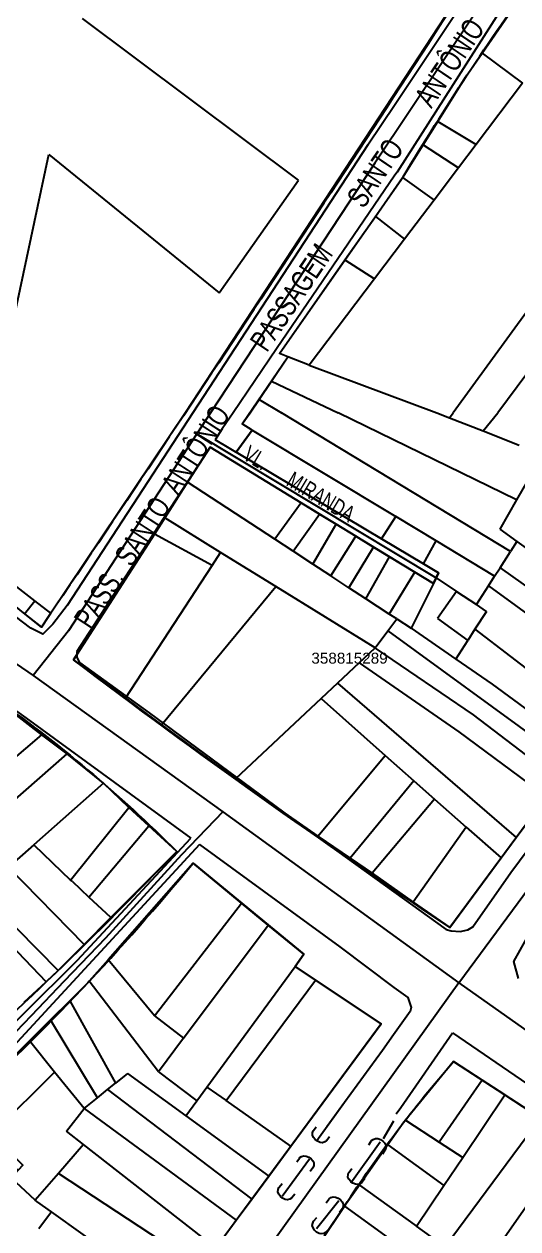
# Model space of a CAD drawing. Extents: x 201512 to 203323, y 4836571 to 4838029.
# Drawn here: x 202118.3 to 202208.8, y 4837444.5 to 4837665.1 of the extents above; entities that cross this region are included whole.
import ezdxf

# ---------------------------------------------------------------- set-up
doc = ezdxf.new("R2010")
doc.units = 0
doc.header["$LTSCALE"] = 1.5
doc.header["$MEASUREMENT"] = 0
for name, color, linetype in [('CD-MALHA-LOTES', 40, 'CONTINUOUS'), ('CD_TXT_QUADRA', 7, 'CONTINUOUS'), ('HD-VALAS-DRENOS', 170, 'CONTINUOUS'), ('RU-QUADRAS', 6, 'CONTINUOUS'), ('SV-EIXO-RUA-N-PAV', 6, 'CONTINUOUS'), ('SV-EIXO-RUA-PAV', 20, 'CONTINUOUS'), ('SV-PONTE-BUEIRO', 249, 'CONTINUOUS'), ('SV-RUA-NAO-PAV-S-GUIA-C-GUIA', 7, 'CONTINUOUS'), ('SV-RUA-PAVIM-S-GUIA-C-GUIA', 7, 'CONTINUOUS'), ('SV-TXT-RUA-N-PAV-S-GUIA-C-GUIA', 7, 'CONTINUOUS'), ('SV-TXT-RUA-PAV-S-GUIA-C-GUIA', 7, 'CONTINUOUS')]:
    doc.layers.add(name, color=color, linetype=linetype)
doc.styles.add('ARIAL', font='arial.ttf')
doc.styles.add('MONOTXT', font='arial.ttf', dxfattribs={"height": 0.2})

# ---------------------------------------------------------------- blocks, each defined once
blk = doc.blocks.new('COD119', base_point=(202265.52, 4838125.96))
at = {"layer": 'SV-PONTE-BUEIRO'}
blk.add_lwpolyline([(202264.01, 4838123.96), (202264.01, 4838124.793333), (202264.01, 4838124.918333), (202264.135833, 4838125.251667), (202264.3875, 4838125.626667), (202264.765, 4838125.835), (202265.268333, 4838125.96), (202265.771667, 4838125.96), (202266.275, 4838125.835), (202266.6525, 4838125.626667), (202266.904167, 4838125.251667), (202267.03, 4838124.918333), (202267.03, 4838124.793333), (202267.03, 4838123.96)], dxfattribs=at)

msp = doc.modelspace()

# ---------------------------------------------------------------- linework, layer by layer
at = {"layer": 'CD-MALHA-LOTES', "linetype": 'Continuous'}
for p, q in [((202203.79, 4837679.2), (202147.88, 4837593.97)), ((202202.24, 4837659.76), (202212.01, 4837673.94)), ((202168.58, 4837636.51), (202128.98, 4837666.15)), ((202199.21, 4837655.36), (202202.24, 4837659.76)), ((202202.24, 4837659.76), (202209.65, 4837654.3)), ((202194.14, 4837647.29), (202199.21, 4837655.36)), ((202209.65, 4837654.3), (202201.12, 4837643.04)), ((202246.1, 4837649.04), (202205.1, 4837593.92)), ((202191.42, 4837642.97), (202194.14, 4837647.29)), ((202194.14, 4837647.29), (202201.12, 4837643.04)), ((202187.77, 4837637.17), (202191.42, 4837642.97)), ((202191.42, 4837642.97), (202197.91, 4837638.8)), ((202201.12, 4837643.04), (202197.91, 4837638.8)), ((202115.56, 4837607.13), (202122.82, 4837641.22)), ((202122.82, 4837641.22), (202154.03, 4837615.93)), ((202187.64, 4837636.99), (202187.77, 4837637.17)), ((202197.91, 4837638.8), (202193.42, 4837632.87)), ((202154.03, 4837615.93), (202168.58, 4837636.51)), ((202182.67, 4837629.88), (202187.64, 4837636.99)), ((202187.64, 4837636.99), (202193.42, 4837632.87)), ((202193.42, 4837632.87), (202188.01, 4837625.72)), ((202177.09, 4837621.93), (202182.67, 4837629.88)), ((202182.67, 4837629.88), (202188.01, 4837625.72)), ((202188.01, 4837625.72), (202182.51, 4837618.46)), ((202165.08, 4837604.78), (202177.09, 4837621.93)), ((202177.09, 4837621.93), (202182.51, 4837618.46)), ((202182.51, 4837618.46), (202170.56, 4837602.68)), ((202214.24, 4837617.73), (202196.92, 4837593.91)), ((202163.64, 4837599.74), (202166.63, 4837604.19)), ((202166.63, 4837604.19), (202165.08, 4837604.78)), ((202170.56, 4837602.68), (202166.63, 4837604.19)), ((202170.56, 4837602.68), (202193.93, 4837593.91)), ((202161.39, 4837596.37), (202163.64, 4837599.74)), ((202163.64, 4837599.74), (202175.86, 4837593.92)), ((202159.74, 4837593.91), (202161.39, 4837596.37)), ((202161.39, 4837596.37), (202165.48, 4837593.92)), ((202147.88, 4837593.97), (202123.18, 4837557.23)), ((202158.29, 4837591.93), (202159.74, 4837593.91)), ((202207.44, 4837568.52), (202165.48, 4837593.92)), ((202208.56, 4837578.01), (202175.86, 4837593.92)), ((202193.93, 4837593.91), (202196.23, 4837593.02)), ((202196.23, 4837593.02), (202196.92, 4837593.91)), ((202196.23, 4837593.02), (202202.45, 4837590.61)), ((202202.45, 4837590.61), (202205.1, 4837593.92)), ((202160.13, 4837590.78), (202157.15, 4837586.71)), ((202160.13, 4837590.78), (202158.29, 4837591.93)), ((202160.13, 4837590.78), (202186.43, 4837574.94)), ((202202.45, 4837590.61), (202209.04, 4837588.03)), ((202152.38, 4837587.62), (202148.26, 4837581.21)), ((202169.07, 4837577.46), (202152.38, 4837587.62)), ((202157.15, 4837586.71), (202183.8, 4837570.87)), ((202148.26, 4837581.21), (202144.09, 4837574.7)), ((202164.24, 4837570.79), (202148.26, 4837581.21)), ((202210.61, 4837581.61), (202208.56, 4837578.01)), ((202208.56, 4837578.01), (202205.48, 4837572.61)), ((202169.07, 4837577.46), (202164.24, 4837570.79)), ((202167.59, 4837568.6), (202172.45, 4837575.39)), ((202172.45, 4837575.39), (202169.07, 4837577.46)), ((202175.48, 4837573.55), (202172.45, 4837575.39)), ((202144.09, 4837574.7), (202142.19, 4837571.75)), ((202154.32, 4837568.37), (202144.09, 4837574.7)), ((202171.21, 4837566.24), (202175.48, 4837573.55)), ((202179.07, 4837571.36), (202175.48, 4837573.55)), ((202183.8, 4837570.87), (202186.43, 4837574.94)), ((202193.81, 4837570.49), (202186.43, 4837574.94)), ((202142.19, 4837571.75), (202127.38, 4837548.69)), ((202152.75, 4837565.96), (202142.19, 4837571.75)), ((202174.53, 4837564.07), (202179.07, 4837571.36)), ((202182.35, 4837569.36), (202179.07, 4837571.36)), ((202183.8, 4837570.87), (202191.5, 4837566.29)), ((202205.48, 4837572.61), (202208.62, 4837570.35)), ((202167.59, 4837568.6), (202164.24, 4837570.79)), ((202177.83, 4837561.92), (202182.35, 4837569.36)), ((202185.27, 4837567.58), (202182.35, 4837569.36)), ((202191.5, 4837566.29), (202193.81, 4837570.49)), ((202204.53, 4837564.03), (202193.81, 4837570.49)), ((202208.62, 4837570.35), (202207.44, 4837568.52)), ((202208.62, 4837570.35), (202234.69, 4837551.58)), ((202152.75, 4837565.96), (202154.32, 4837568.37)), ((202164.45, 4837562.11), (202154.32, 4837568.37)), ((202171.21, 4837566.24), (202167.59, 4837568.6)), ((202180.95, 4837559.88), (202185.27, 4837567.58)), ((202189.9, 4837564.76), (202185.27, 4837567.58)), ((202205.52, 4837565.55), (202207.44, 4837568.52)), ((202136.88, 4837541.71), (202152.75, 4837565.96)), ((202174.53, 4837564.07), (202171.21, 4837566.24)), ((202185.22, 4837557.1), (202189.9, 4837564.76)), ((202193.3, 4837562.69), (202189.9, 4837564.76)), ((202191.5, 4837566.29), (202194.27, 4837564.64)), ((202194.27, 4837564.64), (202193.82, 4837563.73)), ((202204.53, 4837564.03), (202205.52, 4837565.55)), ((202205.52, 4837565.55), (202231.39, 4837547.15)), ((202120.27, 4837559.49), (202115.3, 4837563.34)), ((202143.5, 4837536.83), (202164.45, 4837562.11)), ((202182.61, 4837550.88), (202164.45, 4837562.11)), ((202177.83, 4837561.92), (202174.53, 4837564.07)), ((202193.3, 4837562.69), (202189.21, 4837554.49)), ((202193.82, 4837563.73), (202193.3, 4837562.69)), ((202193.82, 4837563.73), (202197.57, 4837561.23)), ((202201.18, 4837558.82), (202203.41, 4837562.28)), ((202203.41, 4837562.28), (202204.53, 4837564.03)), ((202203.41, 4837562.28), (202228.79, 4837543.64)), ((202113.48, 4837560.98), (202118.39, 4837557.12)), ((202180.95, 4837559.88), (202177.83, 4837561.92)), ((202185.22, 4837557.1), (202180.95, 4837559.88)), ((202197.57, 4837561.23), (202194.06, 4837556.29)), ((202197.57, 4837561.23), (202201.18, 4837558.82)), ((202118.39, 4837557.12), (202120.27, 4837559.49)), ((202123.18, 4837557.23), (202120.27, 4837559.49)), ((202203.04, 4837557.58), (202201.18, 4837558.82)), ((202118.39, 4837557.12), (202121.47, 4837554.7)), ((202121.47, 4837554.7), (202123.18, 4837557.23)), ((202184.95, 4837554.02), (202186.58, 4837556.21)), ((202186.58, 4837556.21), (202185.22, 4837557.1)), ((202186.58, 4837556.21), (202189.21, 4837554.49)), ((202194.06, 4837556.29), (202199.61, 4837552.26)), ((202203.04, 4837557.58), (202200.92, 4837554.3)), ((202182.61, 4837550.88), (202184.95, 4837554.02)), ((202184.95, 4837554.02), (202218.43, 4837529.63)), ((202189.21, 4837554.49), (202197.41, 4837548.84)), ((202200.92, 4837554.3), (202199.61, 4837552.26)), ((202200.92, 4837554.3), (202223.76, 4837536.83)), ((202197.41, 4837548.84), (202199.61, 4837552.26)), ((202179.69, 4837548.14), (202182.61, 4837550.88)), ((202182.61, 4837550.88), (202182.85, 4837550.73)), ((202182.85, 4837550.73), (202200.59, 4837538.67)), ((202197.41, 4837548.84), (202204.06, 4837544.24)), ((202127.38, 4837548.69), (202136.88, 4837541.71)), ((202179.69, 4837548.14), (202175.74, 4837544.44)), ((202179.69, 4837548.14), (202197.94, 4837535.52)), ((202175.74, 4837544.44), (202172.72, 4837541.61)), ((202175.74, 4837544.44), (202208.5, 4837516.2)), ((202204.06, 4837544.24), (202220.39, 4837532.28)), ((202136.88, 4837541.71), (202143.5, 4837536.83)), ((202172.72, 4837541.61), (202157.02, 4837526.9)), ((202172.72, 4837541.61), (202184.48, 4837531.22)), ((202121.55, 4837534.97), (202116.11, 4837539.17)), ((202200.59, 4837538.67), (202216.25, 4837526.68)), ((202143.5, 4837536.83), (202157.02, 4837526.9)), ((202087, 4837505.58), (202121.55, 4837534.97)), ((202126.19, 4837531.5), (202121.55, 4837534.97)), ((202197.94, 4837535.52), (202214.01, 4837523.66)), ((202091.62, 4837501.3), (202126.19, 4837531.5)), ((202132.85, 4837526.12), (202126.19, 4837531.5)), ((202172.13, 4837516.44), (202184.48, 4837531.22)), ((202184.48, 4837531.22), (202189.74, 4837526.54)), ((202157.02, 4837526.9), (202172.13, 4837516.44)), ((202132.85, 4837526.12), (202120.07, 4837514.84)), ((202137.53, 4837521.65), (202132.85, 4837526.12)), ((202189.74, 4837526.54), (202178.03, 4837512.41)), ((202189.74, 4837526.54), (202193.54, 4837523.2)), ((202193.54, 4837523.2), (202182.1, 4837509.64)), ((202193.54, 4837523.2), (202199.29, 4837518.09)), ((202208.5, 4837516.2), (202214.01, 4837523.66)), ((202126.83, 4837508.4), (202137.53, 4837521.65)), ((202141.14, 4837518.33), (202137.53, 4837521.65)), ((202130.16, 4837505.28), (202141.14, 4837518.33)), ((202146.27, 4837513.64), (202141.14, 4837518.33)), ((202199.29, 4837518.09), (202189.61, 4837504.37)), ((202199.29, 4837518.09), (202205.73, 4837512.45)), ((202172.13, 4837516.44), (202178.03, 4837512.41)), ((202205.73, 4837512.45), (202208.5, 4837516.2)), ((202120.07, 4837514.84), (202115.43, 4837510.75)), ((202120.07, 4837514.84), (202126.83, 4837508.4)), ((202134.22, 4837501.54), (202146.27, 4837513.64)), ((202149.28, 4837511.5), (202133.69, 4837493.79)), ((202158.17, 4837504.19), (202149.28, 4837511.5)), ((202178.03, 4837512.41), (202182.1, 4837509.64)), ((202196.31, 4837499.72), (202205.73, 4837512.45)), ((202115.43, 4837510.75), (202129.3, 4837496.59)), ((202182.1, 4837509.64), (202189.61, 4837504.37)), ((202127.1, 4837508.18), (202126.83, 4837508.4)), ((202127.1, 4837508.18), (202130.16, 4837505.28)), ((202110.32, 4837506.23), (202124.54, 4837491.83)), ((202134.22, 4837501.54), (202130.16, 4837505.28)), ((202108.28, 4837504.45), (202122.34, 4837489.78)), ((202142.22, 4837483.53), (202158.17, 4837504.19)), ((202163.06, 4837500.13), (202158.17, 4837504.19)), ((202189.61, 4837504.37), (202196.31, 4837499.72)), ((202129.3, 4837496.59), (202134.22, 4837501.54)), ((202147.53, 4837479.43), (202163.06, 4837500.13)), ((202169.58, 4837494.8), (202163.06, 4837500.13)), ((202124.86, 4837492.13), (202129.3, 4837496.59)), ((202133.69, 4837493.79), (202130.24, 4837489.87)), ((202142.22, 4837483.53), (202133.69, 4837493.79)), ((202167.95, 4837492.58), (202169.58, 4837494.8)), ((202122.34, 4837489.78), (202124.54, 4837491.83)), ((202124.54, 4837491.83), (202124.86, 4837492.13)), ((202151.82, 4837470.49), (202167.95, 4837492.58)), ((202171.72, 4837490.08), (202167.95, 4837492.58)), ((202118.3, 4837486.01), (202122.34, 4837489.78)), ((202130, 4837489.6), (202126.67, 4837486.3)), ((202130.24, 4837489.87), (202130, 4837489.6)), ((202142.91, 4837473.28), (202130.24, 4837489.87)), ((202155.31, 4837468.03), (202171.72, 4837490.08)), ((202183.76, 4837482.1), (202171.72, 4837490.08)), ((202126.67, 4837486.3), (202123.17, 4837482.82)), ((202126.67, 4837486.3), (202135.04, 4837471.18)), ((202123.17, 4837482.82), (202119.27, 4837478.95)), ((202131.73, 4837468.52), (202123.17, 4837482.82)), ((202142.22, 4837483.53), (202147.53, 4837479.43)), ((202167.19, 4837459.66), (202183.76, 4837482.1)), ((202119.27, 4837478.95), (202107.15, 4837466.93)), ((202123.9, 4837473.2), (202119.27, 4837478.95)), ((202147.53, 4837479.43), (202142.91, 4837473.28)), ((202196.98, 4837475.16), (202188.18, 4837464.41)), ((202202.26, 4837471.74), (202196.98, 4837475.16)), ((202112.37, 4837461.79), (202123.9, 4837473.2)), ((202129.31, 4837466.57), (202123.9, 4837473.2)), ((202137.27, 4837472.97), (202135.04, 4837471.18)), ((202137.27, 4837472.97), (202147.95, 4837465.2)), ((202142.91, 4837473.28), (202149.98, 4837467.97)), ((202202.26, 4837471.74), (202194.36, 4837460.4)), ((202206.41, 4837469.05), (202202.26, 4837471.74)), ((202131.73, 4837468.52), (202133.62, 4837470.04)), ((202133.62, 4837470.04), (202135.04, 4837471.18)), ((202133.62, 4837470.04), (202160.04, 4837449.98)), ((202149.98, 4837467.97), (202151.82, 4837470.49)), ((202151.82, 4837470.49), (202155.31, 4837468.03)), ((202129.31, 4837466.57), (202131.73, 4837468.52)), ((202147.95, 4837465.2), (202149.98, 4837467.97)), ((202167.19, 4837459.66), (202155.31, 4837468.03)), ((202198.68, 4837457.6), (202206.41, 4837469.05)), ((202206.41, 4837469.05), (202212.96, 4837464.8)), ((202126.05, 4837462.4), (202129.31, 4837466.57)), ((202129.31, 4837466.57), (202157.19, 4837446.11)), ((202147.95, 4837465.2), (202163.13, 4837454.16)), ((202187.88, 4837464.04), (202184.96, 4837459.92)), ((202188.18, 4837464.41), (202187.88, 4837464.04)), ((202188.18, 4837464.41), (202194.36, 4837460.4)), ((202212.96, 4837464.8), (202195.48, 4837441.24)), ((202129.2, 4837459.95), (202126.05, 4837462.4)), ((202218.95, 4837460.92), (202201.9, 4837436.63)), ((202129.2, 4837459.95), (202124.59, 4837454.64)), ((202153.46, 4837441.07), (202129.2, 4837459.95)), ((202163.13, 4837454.16), (202167.19, 4837459.66)), ((202184.96, 4837459.92), (202179.74, 4837452.55)), ((202184.96, 4837459.92), (202195.21, 4837452.46)), ((202194.36, 4837460.4), (202198.68, 4837457.6)), ((202195.21, 4837452.46), (202198.68, 4837457.6)), ((202124.59, 4837454.64), (202120.36, 4837449.77)), ((202150.83, 4837437.51), (202124.59, 4837454.64)), ((202160.04, 4837449.98), (202163.13, 4837454.16)), ((202120.36, 4837449.77), (202115.92, 4837453.86)), ((202179.74, 4837452.55), (202177.01, 4837448.7)), ((202179.74, 4837452.55), (202190.19, 4837445.05)), ((202190.19, 4837445.05), (202195.21, 4837452.46)), ((202120.62, 4837449.53), (202120.36, 4837449.77)), ((202157.19, 4837446.11), (202160.04, 4837449.98)), ((202123.31, 4837447.62), (202120.62, 4837449.53)), ((202123.31, 4837447.62), (202121, 4837444.52)), ((202146.27, 4837431.33), (202123.31, 4837447.62)), ((202177.01, 4837448.7), (202173.3, 4837443.17)), ((202177.01, 4837448.7), (202199.14, 4837432.7)), ((202153.46, 4837441.07), (202157.19, 4837446.11)), ((202195.48, 4837441.24), (202190.19, 4837445.05))]:
    msp.add_line(p, q, dxfattribs=at)
at = {"layer": 'HD-VALAS-DRENOS'}
for points in [[(202189.056835, 4837484.310689), (202186.015768, 4837480.054563)], [(202186.015768, 4837480.054563), (202183.969198, 4837477.190287), (202177.02526, 4837467.654641)], [(202187.332013, 4837466.772784), (202196.783235, 4837480.418432)], [(202177.02526, 4837467.654641), (202171.931889, 4837460.660256)], [(202177.02526, 4837467.654641), (202173.781108, 4837463.199665)], [(202186.504699, 4837465.578311), (202187.332011, 4837466.772784)], [(202178.206489, 4837452.971256), (202183.574603, 4837460.484607)], [(202170.624004, 4837457.280256), (202165.566808, 4837450.461654)], [(202171.874458, 4837444.573048), (202175.955186, 4837449.707697)]]:
    msp.add_lwpolyline(points, dxfattribs=at)
at = {"layer": 'RU-QUADRAS', "color": 6, "linetype": 'Continuous'}
for points in [[(202062.77, 4837785.99), (202142.73, 4837727.68), (202165.35, 4837710.37), (202164.59, 4837709.32), (202203.79, 4837679.2, -0.005736087), (202121.47, 4837554.7, 0.0099454584), (202025.58, 4837628.56)], [(202112.38, 4837542.05, -0.0439317166), (202146.27, 4837513.64, -0.0192765875), (202100.97, 4837469.93)], [(202081.46, 4837440.47), (202105.01, 4837464.52), (202115.92, 4837453.86), (202118.06, 4837456.18), (202107.15, 4837466.93, 0.0337586978), (202149.28, 4837511.5), (202169.59, 4837494.8), (202167.95, 4837492.58), (202183.76, 4837482.1), (202139.81, 4837422.58)], [(202163.55, 4837428.57), (202177.01, 4837448.7, -0.0346887332), (202196.98, 4837475.16), (202233.9, 4837451.23), (202234.62, 4837452.34), (202244.36, 4837444.49)]]:
    msp.add_lwpolyline(points, format="xyb", dxfattribs=at)
msp.add_lwpolyline([(202127.38, 4837548.69), (202152.38, 4837587.62), (202193.3, 4837562.69), (202194.27, 4837564.64), (202157.15, 4837586.71), (202160.13, 4837590.78), (202158.29, 4837591.93), (202166.63, 4837604.19), (202165.08, 4837604.78), (202187.77, 4837637.17, -0.0209205547), (202212.01, 4837673.94), (202239.98, 4837653.15), (202271.8, 4837631.88), (202272.98, 4837633.42), (202285.68, 4837620.84, -0.0276057107), (202255.06, 4837575.71), (202234.69, 4837551.58), (202196.31, 4837499.72, -0.0143736451)], format="xyb", close=True, dxfattribs=at)
at = {"layer": 'SV-EIXO-RUA-N-PAV'}
for points in [[(202149.96321, 4837590.063104), (202193.82, 4837563.73)], [(202154.740136, 4837520.865631), (202147.124892, 4837513.01241), (202133.203273, 4837497.781921), (202125.647523, 4837489.869206), (202119.579125, 4837483.562832), (202111.130964, 4837474.757706), (202104.229648, 4837467.380438), (202099.113156, 4837463.096863), (202091.497912, 4837456.314536), (202085.429514, 4837448.996762), (202076.981352, 4837438.882765), (202068.949649, 4837429.185228), (202063.000239, 4837421.569983), (202053.124219, 4837408.481282), (202045.033022, 4837396.701451), (202038.845636, 4837387.896324), (202034.090603, 4837382.91327), (202016.178339, 4837360.858795), (201997.370461, 4837336.005528), (201970.725968, 4837297.941966), (201951.470283, 4837271.521376), (201946.729346, 4837264.046043)], [(202197.963025, 4837489.583051), (202147.886855, 4837419.84436)]]:
    msp.add_lwpolyline(points, dxfattribs=at)
at = {"layer": 'SV-EIXO-RUA-PAV'}
for points in [[(202211.85, 4837685.79), (202201.57, 4837668.03), (202182.56, 4837639.67), (202152.480941, 4837593.921431)], [(202055.787154, 4837593.922265), (202072.449709, 4837578.380751), (202119.944289, 4837545.851109), (202154.740136, 4837520.865631), (202197.963025, 4837489.583051), (202271.744072, 4837437.529373), (202318.4, 4837404.569877)], [(202152.480941, 4837593.921431), (202149.96321, 4837590.063104), (202126.435395, 4837553.997091), (202119.944289, 4837545.851109)], [(202197.963025, 4837489.583051), (202238.154495, 4837543.959746), (202275.733547, 4837593.92)]]:
    msp.add_lwpolyline(points, dxfattribs=at)
at = {"layer": 'SV-RUA-NAO-PAV-S-GUIA-C-GUIA'}
for points in [[(202152.392676, 4837587.62), (202169.07, 4837577.46), (202172.4509, 4837575.392938), (202175.48, 4837573.55), (202179.07, 4837571.36), (202182.35, 4837569.36), (202185.27, 4837567.58), (202189.9, 4837564.76), (202193.299747, 4837562.694577), (202193.82, 4837563.73), (202194.27, 4837564.64), (202191.499645, 4837566.287137), (202183.797139, 4837570.866725), (202153.30138, 4837588.998228)], [(202040.784004, 4837394.419381), (202041.955723, 4837395.8007), (202062.076684, 4837422.577161), (202077.42705, 4837441.681519), (202088.563193, 4837456.702273), (202101.770805, 4837467.711518), (202108.529938, 4837474.388545), (202128.018786, 4837493.640653), (202148.850882, 4837516.068035)], [(202150.462503, 4837514.893078), (202112.611153, 4837473.987313), (202105.715617, 4837466.603384), (202112.073318, 4837460.498911), (202117.19142, 4837455.277413), (202116.279845, 4837454.541642), (202104.854093, 4837465.651746), (202096.88104, 4837457.82745), (202085.496732, 4837446.107428), (202073.685054, 4837432.64533), (202062.670069, 4837418.971564), (202047.49299, 4837398.166153), (202043.844126, 4837391.876113)], [(202185.986292, 4837464.257137), (202184.083125, 4837461.026551)]]:
    msp.add_lwpolyline(points, dxfattribs=at)
at = {"layer": 'SV-RUA-PAVIM-S-GUIA-C-GUIA'}
for points in [[(202186.28, 4837650.45), (202204.41, 4837677.59), (202205.42, 4837679.63), (202205.63, 4837680.78), (202205.89, 4837682.48), (202205.55, 4837683.98), (202204.6, 4837684.84), (202186.35, 4837698.71)], [(202270.100274, 4837593.920417), (202287.12, 4837619.79), (202287.13, 4837620.59), (202286.98, 4837622.04), (202286.39, 4837623.29), (202285.35, 4837623.85), (202252.49, 4837648.88), (202226.41, 4837668.62), (202213.86, 4837677.99), (202212.86, 4837678.14), (202211.26, 4837677.3), (202210.55, 4837676.01), (202210, 4837674.56), (202186.65, 4837638), (202186.26, 4837637.42)], [(202181.28, 4837642.97), (202186.28, 4837650.45)], [(202181.28, 4837642.97), (202149.230954, 4837593.921459)], [(202186.26, 4837637.42), (202164.58, 4837605.67), (202156.600948, 4837593.921396)], [(202149.230556, 4837593.921459), (202126.186994, 4837558.65246), (202123.604846, 4837555.226379), (202121.747901, 4837553.440855), (202119.533851, 4837554.512169), (202118.005155, 4837555.649485), (202067.841624, 4837593.922161)], [(202152.392676, 4837587.62), (202134.621116, 4837560.507307), (202128.002418, 4837550.240754), (202127.987418, 4837549.138235), (202128.466769, 4837548.200759), (202141.247652, 4837539.014399), (202168.65194, 4837518.767863), (202186.056183, 4837506.22584), (202195.637373, 4837499.321345), (202196.535988, 4837499.116385), (202198.18464, 4837498.957246), (202199.636099, 4837499.299111), (202200.538831, 4837499.843991), (202207.491248, 4837509.753512), (202235.036723, 4837546.793543), (202270.102365, 4837593.92)], [(202156.598297, 4837593.921396), (202154.602566, 4837590.982782), (202153.30138, 4837588.998228)], [(201979.211042, 4837440.794289), (201980.13046, 4837442.029494), (201993.036054, 4837461.469942), (202001.514839, 4837473.398496), (202009.249747, 4837484.148967), (202043.509954, 4837531.765994), (202070.329897, 4837569.304124), (202072.43299, 4837570.293814), (202074.726364, 4837569.46872), (202118.598656, 4837538.123501), (202148.850882, 4837516.068035)], [(202150.462503, 4837514.893078), (202176.152166, 4837496.163961), (202186.029175, 4837488.736078), (202188.620975, 4837486.862646), (202189.260888, 4837485.059417), (202189.056835, 4837484.310689)], [(202208.88456, 4837490.399305), (202208.051846, 4837493.503368), (202210.373893, 4837497.639697)], [(202196.783235, 4837480.418432), (202210.577777, 4837471.043431), (202216.674778, 4837466.772784), (202230.340206, 4837457.556701), (202245.927835, 4837446.917526), (202288.163179, 4837416.967319), (202318.398277, 4837395.436682)]]:
    msp.add_lwpolyline(points, dxfattribs=at)

# ---------------------------------------------------------------- block references
at = {"layer": 'SV-PONTE-BUEIRO'}
for p, rotation in [((202171.854962, 4837460.717557, 3.431516), 143), ((202183.828472, 4837460.730607, 3.281271), 326.0000000000001), ((202170.677915, 4837457.52923, 3.431516), 324), ((202178.358026, 4837453.068913, 3.281271), 143), ((202165.464476, 4837450.31331, 3.231189), 140), ((202176.059871, 4837450.005871, 3.281271), 324), ((202171.71743, 4837444.125787, 3.281271), 137)]:
    msp.add_blockref('COD119', p, dxfattribs=dict(at, rotation=rotation))

# ---------------------------------------------------------------- texts
at = {"layer": 'CD_TXT_QUADRA', "color": 7, "linetype": 'Continuous', "style": 'MONOTXT'}
msp.add_text('358815289', height=2, dxfattribs=at).set_placement((202170.95, 4837548.02))
at = {"layer": 'SV-TXT-RUA-N-PAV-S-GUIA-C-GUIA', "style": 'ARIAL', "width": 0.7}
msp.add_text('VL.      MIRANDA', height=3, rotation=329, dxfattribs=at).set_placement((202158.183416, 4837585.543228))
at = {"layer": 'SV-TXT-RUA-PAV-S-GUIA-C-GUIA', "style": 'ARIAL', "width": 0.7}
for s, rotation, p in [('PASSAGEM         SANTO        ANTÔNIO', 56, (202162.79, 4837604.86)), ('PASS.  SANTO  ANTÔNIO', 57, (202130.584419, 4837554.058821))]:
    msp.add_text(s, height=4, rotation=rotation, dxfattribs=at).set_placement(p)

doc.saveas('drawing.dxf')
